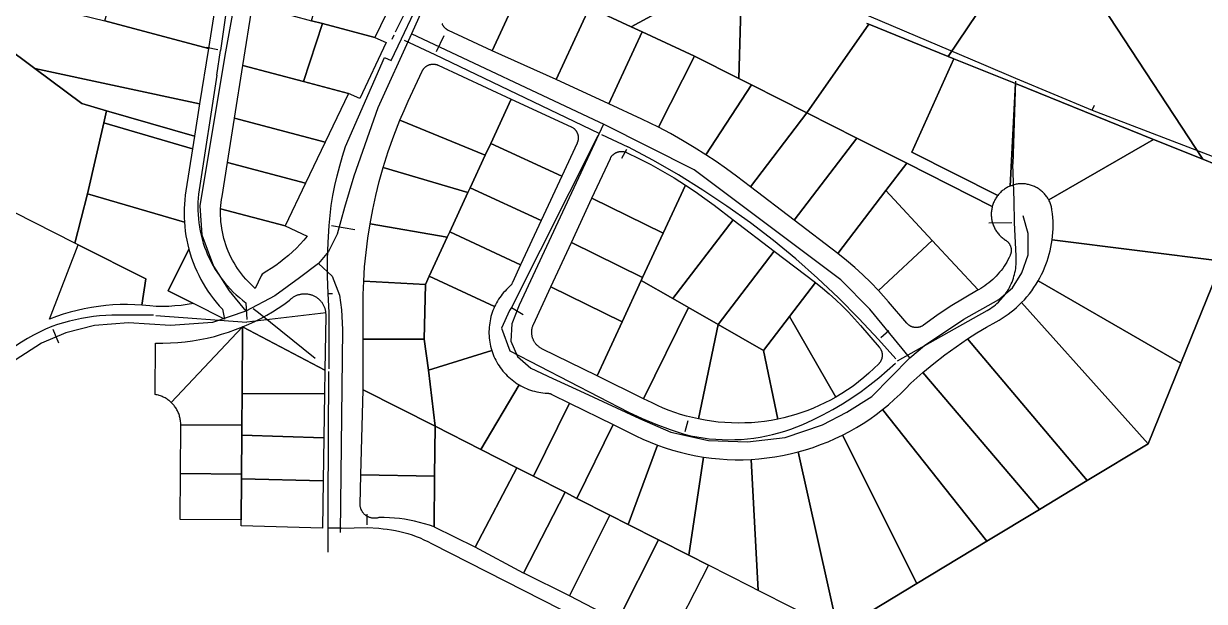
# Model space of a CAD drawing. Extents: x 1876309 to 1899261, y 443723 to 466661.
# Drawn here: x 1880661 to 1882595, y 452332 to 453279 of the extents above; entities that cross this region are included whole.
import ezdxf

# ---------------------------------------------------------------- set-up
doc = ezdxf.new("R2010")
doc.units = 0
doc.header["$MEASUREMENT"] = 0
for name, color, linetype in [('Parcels', 31, 'Continuous'), ('Roads', 7, 'Continuous'), ('Waterlines', 5, 'Continuous')]:
    doc.layers.add(name, color=color, linetype=linetype)

msp = doc.modelspace()

# ---------------------------------------------------------------- linework, layer by layer
at = {"layer": 'Parcels'}
for points in [[(1880183.2, 453204.3), (1880581.3, 453967.4), (1880671.7, 453941.1), (1880626.4, 453847.2), (1880603.6, 453800.1), (1880580.7, 453752.6), (1880437.3, 453455.7), (1880412.6, 453404.4), (1880679.5, 453205), (1880756.4, 453147.6), (1880796.6, 453136), (1880792.1, 453116), (1880765.7, 452999.9), (1880744.7, 452918.9), (1880183.2, 453204.3)], [(1880949.2, 453147.5), (1880679.5, 453205), (1880412.6, 453404.4), (1880437.3, 453455.7), (1880605.1, 453329.8), (1880794, 453283.3), (1880963.6, 453238.1), (1880949.2, 453147.5)], [(1881777.9, 453417), (1881778.7, 453409.1), (1881779.7, 453401.2), (1881781, 453393.4), (1881782.6, 453385.6), (1881784.5, 453377.9), (1881786.6, 453370.3), (1881789, 453362.7), (1881791.6, 453355.3), (1881792.3, 453353.6), (1881793, 453352), (1881793.7, 453350.5), (1881794.5, 453348.9), (1881656.3, 453273.5), (1881588, 453305.2), (1881572.7, 453309.7), (1881578.8, 453389.7), (1881580.4, 453411.9), (1881777.9, 453417)], [(1881161.7, 453384.3), (1881282.5, 453352.2), (1881236.5, 453255.8), (1881150.6, 453278.7), (1881132.5, 453283.5), (1881161.7, 453384.3)], [(1880816.2, 453364.2), (1880976.9, 453321.6), (1880963.6, 453238.1), (1880794, 453283.3), (1880816.2, 453364.2)], [(1881572.7, 453309.7), (1881588, 453305.2), (1881533.3, 453187.2), (1881428.4, 453234.4), (1881482.7, 453351.5), (1881572.7, 453309.7)], [(1881132.5, 453283.5), (1881150.6, 453278.7), (1881119.4, 453183.9), (1881020, 453210.4), (1881035.6, 453309.3), (1881132.5, 453283.5)], [(1881656.3, 453273.5), (1881674.1, 453265.2), (1881619.5, 453147.3), (1881533.3, 453187.2), (1881588, 453305.2), (1881656.3, 453273.5)], [(1881236.5, 453255.8), (1881254.9, 453247.8), (1881211.6, 453156.2), (1881192.9, 453164.4), (1881119.4, 453183.9), (1881150.6, 453278.7), (1881236.5, 453255.8)], [(1882107.7, 453050), (1882026, 453091.2), (1881944.2, 453132.5), (1882045.7, 453277.6), (1882175.6, 453225.1), (1882184.9, 453221.3), (1882115.9, 453068.2), (1882256.9, 452997.1), (1882256.8, 452997.1), (1882255.8, 452995.8), (1882254.9, 452994.4), (1882253.9, 452993), (1882253.1, 452991.6), (1882252.3, 452990.1), (1882251.5, 452988.6), (1882250.8, 452987.1), (1882250.1, 452985.6), (1882249.5, 452984), (1882248.9, 452982.4), (1882248.4, 452980.8), (1882247.9, 452979.2), (1882107.7, 453050)], [(1881700.9, 453109), (1881673.9, 453122), (1881619.5, 453147.3), (1881674.1, 453265.2), (1881760, 453225.4), (1881700.9, 453109)], [(1881832.8, 453188.7), (1881853.4, 453178.3), (1881778.7, 453064), (1881759.7, 453076), (1881740.4, 453087.5), (1881720.8, 453098.5), (1881700.9, 453109), (1881760, 453225.4), (1881832.8, 453188.7)], [(1882285.7, 453180.6), (1882277.1, 453012.5), (1882275.5, 453011.8), (1882274, 453011.1), (1882272.5, 453010.3), (1882271, 453009.5), (1882269.5, 453008.6), (1882268.1, 453007.6), (1882266.7, 453006.6), (1882265.3, 453005.6), (1882264, 453004.5), (1882262.7, 453003.4), (1882261.4, 453002.2), (1882260.2, 453001), (1882259.1, 452999.7), (1882257.9, 452998.5), (1882256.9, 452997.1), (1882115.9, 453068.2), (1882184.9, 453221.3), (1882285.7, 453180.6)], [(1880949.2, 453147.5), (1880940.8, 453094.5), (1880796.6, 453136), (1880756.4, 453147.6), (1880679.5, 453205), (1880949.2, 453147.5)], [(1881192.9, 453164.4), (1881154.8, 453084.5), (1881006.3, 453124), (1881020, 453210.4), (1881119.4, 453183.9), (1881192.9, 453164.4)], [(1881417.2, 453063), (1881277.5, 453120.6), (1881284.1, 453136.3), (1881291.1, 453151.9), (1881313.8, 453200.8), (1881314.1, 453201.4), (1881314.4, 453202), (1881314.8, 453202.6), (1881315.1, 453203.2), (1881315.5, 453203.8), (1881315.9, 453204.4), (1881316.4, 453204.9), (1881316.8, 453205.4), (1881317.3, 453206), (1881317.8, 453206.5), (1881318.3, 453207), (1881318.8, 453207.4), (1881319.3, 453207.9), (1881319.9, 453208.3), (1881320.4, 453208.7), (1881321, 453209.1), (1881321.6, 453209.5), (1881322.2, 453209.8), (1881322.8, 453210.2), (1881323.4, 453210.5), (1881324.1, 453210.8), (1881324.7, 453211), (1881325.4, 453211.3), (1881326, 453211.5), (1881326.7, 453211.7), (1881327.4, 453211.8), (1881328.1, 453212), (1881328.8, 453212.1), (1881329.4, 453212.2), (1881330.1, 453212.3), (1881330.8, 453212.3), (1881331.5, 453212.4), (1881332.2, 453212.4), (1881332.9, 453212.3), (1881333.6, 453212.3), (1881334.3, 453212.2), (1881335, 453212.1), (1881335.7, 453212), (1881336.4, 453211.9), (1881337.1, 453211.7), (1881337.7, 453211.5), (1881338.4, 453211.3), (1881339.1, 453211.1), (1881339.7, 453210.8), (1881340.3, 453210.5), (1881459.9, 453155.1), (1881426.2, 453082.5), (1881417.2, 453063)], [(1882277.1, 453012.5), (1882285.7, 453180.6), (1882511.8, 453089.1), (1882340.4, 452989.8), (1882339.5, 452991.3), (1882338.7, 452992.8), (1882337.7, 452994.2), (1882336.7, 452995.7), (1882335.7, 452997), (1882334.6, 452998.4), (1882333.5, 452999.7), (1882332.4, 453000.9), (1882331.1, 453002.1), (1882329.9, 453003.3), (1882328.6, 453004.4), (1882327.3, 453005.5), (1882325.9, 453006.6), (1882324.5, 453007.6), (1882323.1, 453008.5), (1882321.6, 453009.4), (1882320.1, 453010.2), (1882318.6, 453011), (1882317.1, 453011.8), (1882315.5, 453012.5), (1882313.9, 453013.1), (1882312.3, 453013.7), (1882310.7, 453014.2), (1882309, 453014.7), (1882307.4, 453015.1), (1882305.7, 453015.4), (1882304, 453015.7), (1882302.3, 453016), (1882300.6, 453016.1), (1882298.9, 453016.3), (1882297.2, 453016.3), (1882295.5, 453016.3), (1882293.7, 453016.3), (1882292, 453016.2), (1882290.3, 453016), (1882288.6, 453015.7), (1882286.9, 453015.5), (1882285.3, 453015.1), (1882283.6, 453014.7), (1882281.9, 453014.2), (1882280.3, 453013.7), (1882278.7, 453013.1), (1882277.1, 453012.5)], [(1881944.2, 453132.5), (1881851.6, 453011.2), (1881828.7, 453028.7), (1881812.3, 453040.8), (1881795.7, 453052.6), (1881778.7, 453064), (1881853.4, 453178.3), (1881944.2, 453132.5)], [(1881542.5, 453028.7), (1881426.2, 453082.5), (1881459.9, 453155.1), (1881558, 453109.7), (1881558.6, 453109.4), (1881559.3, 453109), (1881559.9, 453108.7), (1881560.4, 453108.3), (1881561, 453107.9), (1881561.6, 453107.5), (1881562.1, 453107.1), (1881562.7, 453106.7), (1881563.2, 453106.2), (1881563.7, 453105.7), (1881564.2, 453105.2), (1881564.7, 453104.7), (1881565.1, 453104.2), (1881565.5, 453103.6), (1881566, 453103), (1881566.3, 453102.5), (1881566.7, 453101.9), (1881567.1, 453101.3), (1881567.4, 453100.6), (1881567.7, 453100), (1881568, 453099.4), (1881568.3, 453098.7), (1881568.5, 453098.1), (1881568.7, 453097.4), (1881568.9, 453096.7), (1881569.1, 453096.1), (1881569.2, 453095.4), (1881569.3, 453094.7), (1881569.4, 453094), (1881569.5, 453093.3), (1881569.6, 453092.6), (1881569.6, 453091.9), (1881569.6, 453091.2), (1881569.6, 453090.5), (1881569.5, 453089.8), (1881569.5, 453089.1), (1881569.4, 453088.4), (1881569.2, 453087.8), (1881569.1, 453087.1), (1881568.9, 453086.4), (1881568.7, 453085.7), (1881568.5, 453085.1), (1881568.3, 453084.4), (1881568, 453083.8), (1881567.7, 453083.1), (1881542.5, 453028.7)], [(1880937.5, 453073.6), (1880792.1, 453116), (1880796.6, 453136), (1880940.8, 453094.5), (1880937.5, 453073.6)], [(1880994.8, 453051.3), (1881006.3, 453124), (1881154.8, 453084.5), (1881122.7, 453017.3), (1880994.8, 453051.3)], [(1881851.6, 453011.2), (1881944.2, 453132.5), (1882026, 453091.2), (1881923.1, 452956.6), (1881851.6, 453011.2)], [(1880937.5, 453073.6), (1880926.6, 453004.7), (1880925.6, 452997.4), (1880924.8, 452990.1), (1880924.2, 452982.9), (1880923.9, 452975.6), (1880923.8, 452968.2), (1880923.9, 452960.9), (1880924.3, 452953.6), (1880765.7, 452999.9), (1880792.1, 453116), (1880937.5, 453073.6)], [(1881250, 453043), (1881258.3, 453069.2), (1881267.4, 453095.1), (1881277.5, 453120.6), (1881417.2, 453063), (1881392.6, 453009.9), (1881388.8, 453001.8), (1881250, 453043)], [(1881542.5, 453028.7), (1881508.9, 452956.1), (1881392.6, 453009.9), (1881417.2, 453063), (1881426.2, 453082.5), (1881542.5, 453028.7)], [(1882107.7, 453050), (1882073.6, 453005.3), (1881994.7, 452901.9), (1881923.1, 452956.6), (1882026, 453091.2), (1882107.7, 453050)], [(1882592.7, 453056.4), (1882678, 453021.9), (1882624.4, 452889.6), (1882346, 452924.2), (1882346.7, 452930.3), (1882347.2, 452936.5), (1882347.5, 452942.6), (1882347.6, 452948.8), (1882347.4, 452955), (1882347.1, 452961.2), (1882346.5, 452967.3), (1882345.7, 452973.4), (1882345.5, 452975.1), (1882345.1, 452976.8), (1882344.7, 452978.5), (1882344.3, 452980.2), (1882343.8, 452981.9), (1882343.2, 452983.5), (1882342.6, 452985.1), (1882341.9, 452986.7), (1882341.2, 452988.3), (1882340.4, 452989.8), (1882511.8, 453089.1), (1882592.7, 453056.4)], [(1881592, 452992.8), (1881622.2, 453057.9), (1881622.5, 453058.5), (1881622.8, 453059.1), (1881623.1, 453059.7), (1881623.5, 453060.3), (1881623.9, 453060.9), (1881624.3, 453061.4), (1881624.7, 453062), (1881625.2, 453062.5), (1881625.7, 453063.1), (1881626.1, 453063.6), (1881626.6, 453064), (1881627.2, 453064.5), (1881627.7, 453065), (1881628.2, 453065.4), (1881628.8, 453065.8), (1881629.4, 453066.2), (1881630, 453066.6), (1881630.6, 453066.9), (1881631.2, 453067.2), (1881631.8, 453067.6), (1881632.5, 453067.8), (1881633.1, 453068.1), (1881633.8, 453068.3), (1881634.4, 453068.6), (1881635.1, 453068.8), (1881635.8, 453068.9), (1881636.5, 453069.1), (1881637.1, 453069.2), (1881637.8, 453069.3), (1881638.5, 453069.4), (1881639.2, 453069.4), (1881639.9, 453069.4), (1881640.6, 453069.4), (1881641.3, 453069.4), (1881642, 453069.4), (1881642.7, 453069.3), (1881643.4, 453069.2), (1881644.1, 453069.1), (1881644.8, 453068.9), (1881645.4, 453068.8), (1881646.1, 453068.6), (1881646.8, 453068.4), (1881647.4, 453068.1), (1881648.1, 453067.9), (1881648.7, 453067.6), (1881668.6, 453058), (1881688.2, 453047.9), (1881707.5, 453037.2), (1881726.5, 453026), (1881745.2, 453014.2), (1881708.6, 452935.2), (1881592, 452992.8)], [(1880983.7, 452975.5), (1880984, 452980.5), (1880984.5, 452985.4), (1880985.1, 452990.3), (1880985.9, 452995.2), (1880994.8, 453051.3), (1881122.7, 453017.3), (1881089.4, 452947.4), (1880983.7, 452975.5)], [(1882073.6, 453005.3), (1882107.7, 453050), (1882247.9, 452979.2), (1882247.5, 452977.6), (1882247.2, 452975.9), (1882246.9, 452974.2), (1882246.6, 452972.5), (1882246.4, 452970.8), (1882246.3, 452969.1), (1882246.3, 452967.4), (1882246.2, 452965.7), (1882246.3, 452964), (1882246.4, 452962.2), (1882246.6, 452960.5), (1882246.8, 452958.8), (1882247.1, 452957.1), (1882247.4, 452955.5), (1882247.8, 452953.8), (1882248.3, 452952.1), (1882248.8, 452950.5), (1882249.4, 452948.9), (1882250, 452947.3), (1882250.7, 452945.7), (1882251.4, 452944.2), (1882252.2, 452942.6), (1882253, 452941.1), (1882253.9, 452939.7), (1882254.9, 452938.2), (1882255.9, 452936.8), (1882256.9, 452935.5), (1882258, 452934.1), (1882259.1, 452932.9), (1882260.3, 452931.6), (1882261.5, 452930.4), (1882262.7, 452929.2), (1882264, 452928.1), (1882265.4, 452927), (1882266.7, 452926), (1882268.1, 452925), (1882269.6, 452924), (1882270.1, 452923.7), (1882270.7, 452923.3), (1882271.3, 452922.8), (1882271.8, 452922.4), (1882272.3, 452921.9), (1882272.8, 452921.5), (1882273.3, 452921), (1882273.8, 452920.5), (1882274.3, 452919.9), (1882274.7, 452919.4), (1882275.1, 452918.8), (1882275.5, 452918.3), (1882275.9, 452917.7), (1882276.2, 452917.1), (1882276.6, 452916.5), (1882276.9, 452915.8), (1882277.2, 452915.2), (1882277.5, 452914.6), (1882277.7, 452913.9), (1882277.9, 452913.3), (1882278.1, 452912.6), (1882278.3, 452911.9), (1882278.5, 452911.2), (1882278.6, 452910.6), (1882278.7, 452909.9), (1882278.8, 452909.2), (1882278.8, 452908.5), (1882278.9, 452907.8), (1882278.9, 452907.1), (1882278.9, 452906.4), (1882278.8, 452905.7), (1882278.8, 452905), (1882278.7, 452904.3), (1882278.6, 452903.6), (1882278.4, 452902.9), (1882278.3, 452902.3), (1882278.1, 452901.6), (1882277.9, 452900.9), (1882277.7, 452900.3), (1882277.4, 452899.6), (1882277.2, 452899), (1882275.4, 452895.3), (1882273.6, 452891.6), (1882271.6, 452888), (1882269.5, 452884.5), (1882267.3, 452881.1), (1882264.9, 452877.7), (1882262.5, 452874.4), (1882259.9, 452871.2), (1882257.2, 452868.1), (1882254.5, 452865.1), (1882251.6, 452862.2), (1882248.6, 452859.4), (1882245.5, 452856.7), (1882242.4, 452854.1), (1882239.1, 452851.6), (1882235.8, 452849.2), (1882232.4, 452846.9), (1882228.9, 452844.7), (1882225.4, 452842.7), (1882224.8, 452842.4), (1882149.5, 452923.6), (1882073.6, 453005.3)], [(1881250, 453043), (1881388.8, 453001.8), (1881359, 452937.3), (1881355, 452928.8), (1881228.5, 452950.9), (1881232.9, 452974.1), (1881237.9, 452997.3), (1881243.6, 453020.2), (1881250, 453043)], [(1881508.9, 452956.1), (1881475.2, 452883.5), (1881359, 452937.3), (1881388.8, 453001.8), (1881392.6, 453009.9), (1881508.9, 452956.1)], [(1881708.6, 452935.2), (1881745.2, 453014.2), (1881761.2, 453003.5), (1881776.9, 452992.4), (1881792.3, 452981), (1881823.1, 452957.4), (1881724.6, 452828.3), (1881672.9, 452858), (1881675, 452862.6), (1881708.6, 452935.2)], [(1882149.5, 452923.6), (1882061.2, 452841.5), (1882048.8, 452854.5), (1882035.9, 452867.1), (1882022.5, 452879.1), (1882008.8, 452890.8), (1881994.7, 452901.9), (1882073.6, 453005.3), (1882149.5, 452923.6)], [(1880854.8, 452817.5), (1880861.3, 452860.3), (1880750.1, 452916.2), (1880744.7, 452918.9), (1880765.7, 452999.9), (1880924.3, 452953.6), (1880924.9, 452946.1), (1880925.7, 452938.6), (1880926.8, 452931.1), (1880928.2, 452923.7), (1880929.8, 452916.3), (1880931.6, 452908.9), (1880897.7, 452841.1), (1880939.1, 452820.1), (1880929, 452818.4), (1880919, 452817.1), (1880908.8, 452816.1), (1880898.7, 452815.4), (1880888.5, 452815.1), (1880878.3, 452815.1), (1880867.8, 452816.3), (1880854.8, 452817.5)], [(1881558.4, 452920.2), (1881592, 452992.8), (1881708.6, 452935.2), (1881675, 452862.6), (1881558.4, 452920.2)], [(1880983.7, 452975.5), (1881089.4, 452947.4), (1881125.6, 452930.4), (1881119.8, 452923.7), (1881113.9, 452917.2), (1881107.7, 452910.9), (1881101.3, 452904.8), (1881094.8, 452898.9), (1881088, 452893.2), (1881081.1, 452887.8), (1881074, 452882.6), (1881066.7, 452877.6), (1881059.3, 452872.9), (1881051.7, 452868.4), (1881050.3, 452865.5), (1881040.5, 452844.9), (1881036.4, 452848.5), (1881032.4, 452852.3), (1881028.6, 452856.1), (1881024.8, 452860.1), (1881021.3, 452864.2), (1881017.8, 452868.5), (1881014.5, 452872.9), (1881011.4, 452877.3), (1881008.4, 452881.9), (1881005.6, 452886.6), (1881002.9, 452891.3), (1881000.4, 452896.2), (1880998, 452901.1), (1880995.9, 452906.1), (1880993.8, 452911.2), (1880992, 452916.3), (1880990.4, 452921.5), (1880988.9, 452926.8), (1880987.6, 452932.1), (1880986.5, 452937.4), (1880985.5, 452942.8), (1880984.8, 452948.2), (1880984.2, 452953.7), (1880983.8, 452959.1), (1880983.6, 452964.6), (1880983.6, 452970), (1880983.7, 452975.5)], [(1881218.1, 452856.5), (1881219.6, 452880.2), (1881221.9, 452903.9), (1881224.9, 452927.4), (1881228.5, 452950.9), (1881355, 452928.8), (1881325.3, 452864.7), (1881319.1, 452851.3), (1881218.1, 452856.5)], [(1881823.1, 452957.4), (1881890.7, 452905.8), (1881799, 452785.7), (1881750.4, 452813.5), (1881724.6, 452828.3), (1881823.1, 452957.4)], [(1881475.2, 452883.5), (1881461.8, 452854.4), (1881461.5, 452853.8), (1881461.2, 452853.2), (1881460.8, 452852.6), (1881460.5, 452852), (1881460.1, 452851.4), (1881459.7, 452850.9), (1881459.3, 452850.3), (1881458.8, 452849.8), (1881458.4, 452849.3), (1881457.9, 452848.8), (1881457.4, 452848.3), (1881456.9, 452847.8), (1881454.4, 452845.5), (1881451.9, 452843.1), (1881449.6, 452840.6), (1881447.3, 452838.1), (1881445.1, 452835.4), (1881443, 452832.7), (1881441, 452829.9), (1881439.1, 452827.1), (1881437.3, 452824.2), (1881435.6, 452821.2), (1881434, 452818.2), (1881432.6, 452815.1), (1881325.3, 452864.7), (1881355, 452928.8), (1881359, 452937.3), (1881475.2, 452883.5)], [(1880854.8, 452817.5), (1880842.9, 452818.2), (1880831, 452818.4), (1880819.2, 452818.3), (1880807.3, 452817.7), (1880795.5, 452816.7), (1880783.7, 452815.4), (1880771.9, 452813.6), (1880760.3, 452811.4), (1880748.7, 452808.8), (1880737.2, 452805.8), (1880725.8, 452802.5), (1880714.5, 452798.7), (1880703.4, 452794.6), (1880750.1, 452916.2), (1880861.3, 452860.3), (1880854.8, 452817.5)], [(1880931.6, 452908.9), (1880933.7, 452901.6), (1880936, 452894.4), (1880938.6, 452887.3), (1880941.4, 452880.3), (1880944.4, 452873.3), (1880947.7, 452866.5), (1880951.1, 452859.7), (1880954.8, 452853.1), (1880958.8, 452846.6), (1880962.9, 452840.3), (1880967.2, 452834.1), (1880971.7, 452828), (1880976.5, 452822.1), (1880981.4, 452816.3), (1880986.5, 452810.7), (1880988.8, 452800.1), (1880990, 452794.7), (1880939.1, 452820.1), (1880897.7, 452841.1), (1880931.6, 452908.9)], [(1881672.9, 452858), (1881641.4, 452790), (1881524.7, 452847.5), (1881558.4, 452920.2), (1881675, 452862.6), (1881672.9, 452858)], [(1882061.2, 452841.5), (1882149.5, 452923.6), (1882224.8, 452842.4), (1882201.7, 452829.1), (1882179, 452815.1), (1882156.8, 452800.3), (1882135.2, 452784.7), (1882134.6, 452784.3), (1882134, 452783.9), (1882133.4, 452783.5), (1882132.8, 452783.2), (1882132.2, 452782.9), (1882131.6, 452782.6), (1882130.9, 452782.3), (1882130.3, 452782), (1882129.6, 452781.8), (1882129, 452781.6), (1882128.3, 452781.4), (1882127.6, 452781.2), (1882126.9, 452781.1), (1882126.2, 452781), (1882125.5, 452780.9), (1882124.8, 452780.8), (1882124.1, 452780.8), (1882123.4, 452780.7), (1882122.8, 452780.7), (1882122.1, 452780.8), (1882121.4, 452780.8), (1882120.7, 452780.9), (1882120, 452781), (1882119.3, 452781.1), (1882118.6, 452781.3), (1882117.9, 452781.4), (1882117.3, 452781.6), (1882116.6, 452781.9), (1882115.9, 452782.1), (1882115.3, 452782.4), (1882114.7, 452782.7), (1882114, 452783), (1882113.4, 452783.3), (1882112.8, 452783.7), (1882112.2, 452784), (1882111.6, 452784.4), (1882111.1, 452784.8), (1882110.5, 452785.3), (1882110, 452785.7), (1882109.5, 452786.2), (1882109, 452786.7), (1882108.5, 452787.2), (1882108, 452787.7), (1882077.7, 452823), (1882069.6, 452832.4), (1882061.2, 452841.5)], [(1882346, 452924.2), (1882624.4, 452889.6), (1882556.6, 452722.1), (1882322.9, 452857), (1882325.9, 452862.2), (1882328.6, 452867.5), (1882331.2, 452872.8), (1882333.6, 452878.3), (1882335.8, 452883.8), (1882337.8, 452889.4), (1882339.7, 452895.1), (1882341.3, 452900.8), (1882342.8, 452906.6), (1882344, 452912.4), (1882345.1, 452918.3), (1882346, 452924.2)], [(1881890.7, 452905.8), (1881958.3, 452854.3), (1881915.8, 452798.6), (1881873.3, 452743), (1881799, 452785.7), (1881890.7, 452905.8)], [(1881217.1, 452761.6), (1881217, 452813), (1881217.2, 452834.8), (1881218.1, 452856.5), (1881319.1, 452851.3), (1881317.1, 452761.9), (1881217.1, 452761.6)], [(1881317.1, 452761.9), (1881319.1, 452851.3), (1881325.3, 452864.7), (1881432.6, 452815.1), (1881431.1, 452811.9), (1881429.8, 452808.6), (1881428.6, 452805.3), (1881427.6, 452802), (1881426.6, 452798.6), (1881425.8, 452795.2), (1881425.1, 452791.8), (1881424.5, 452788.3), (1881424, 452784.8), (1881423.6, 452781.3), (1881423.4, 452777.8), (1881423.3, 452774.3), (1881423.3, 452770.8), (1881423.5, 452767.3), (1881423.7, 452763.8), (1881424.1, 452760.3), (1881424.6, 452756.9), (1881425.2, 452753.4), (1881426, 452750), (1881426.9, 452746.6), (1881427.8, 452743.2), (1881324.3, 452710.9), (1881317.1, 452761.9)], [(1881600.4, 452701.6), (1881641.4, 452790), (1881672.9, 452858), (1881724.6, 452828.3), (1881750.4, 452813.5), (1881676.6, 452664), (1881600.4, 452701.6)], [(1881958.3, 452854.3), (1881969.7, 452845.3), (1881980.8, 452835.9), (1881991.7, 452826.2), (1882002.2, 452816.2), (1882012.4, 452805.9), (1882022.3, 452795.2), (1882031.9, 452784.3), (1882062.7, 452748.4), (1882063.1, 452747.9), (1882063.6, 452747.3), (1882064, 452746.8), (1882064.4, 452746.2), (1882064.7, 452745.6), (1882065.1, 452745), (1882065.4, 452744.4), (1882065.7, 452743.8), (1882066, 452743.2), (1882066.2, 452742.5), (1882066.4, 452741.9), (1882066.7, 452741.2), (1882066.9, 452740.6), (1882067, 452739.9), (1882067.2, 452739.2), (1882067.3, 452738.5), (1882067.4, 452737.9), (1882067.5, 452737.2), (1882067.5, 452736.5), (1882067.5, 452735.8), (1882067.5, 452735.1), (1882067.5, 452734.4), (1882067.5, 452733.7), (1882067.4, 452733.1), (1882067.3, 452732.4), (1882067.2, 452731.7), (1882067.1, 452731), (1882066.9, 452730.3), (1882066.7, 452729.7), (1882066.5, 452729), (1882066.3, 452728.4), (1882066, 452727.7), (1882065.8, 452727.1), (1882065.5, 452726.5), (1882065.1, 452725.9), (1882064.8, 452725.3), (1882064.5, 452724.7), (1882064.1, 452724.1), (1882063.7, 452723.5), (1882063.3, 452723), (1882062.8, 452722.5), (1882062.4, 452721.9), (1882061.9, 452721.4), (1882054, 452713.6), (1882045.8, 452706), (1882037.4, 452698.7), (1882028.7, 452691.6), (1882019.8, 452684.9), (1882010.6, 452678.6), (1882001.3, 452672.5), (1881991.7, 452666.8), (1881915.8, 452798.6), (1881958.3, 452854.3)], [(1882322.9, 452857), (1882556.6, 452722.1), (1882503.4, 452590.4), (1882296, 452821.8), (1882300.4, 452826.4), (1882304.6, 452831.1), (1882308.6, 452836), (1882312.5, 452841.1), (1882316.1, 452846.3), (1882319.6, 452851.6), (1882322.9, 452857)], [(1881154.4, 452710.7), (1881019.5, 452781.7), (1881029.6, 452786), (1881039.6, 452790.7), (1881049.4, 452795.7), (1881059.1, 452800.9), (1881068.6, 452806.5), (1881077.9, 452812.3), (1881087, 452818.5), (1881096, 452824.9), (1881096.8, 452825.8), (1881097.6, 452826.6), (1881098.5, 452827.4), (1881099.4, 452828.2), (1881100.4, 452828.9), (1881101.3, 452829.6), (1881102.3, 452830.3), (1881103.3, 452831), (1881104.3, 452831.6), (1881105.4, 452832.2), (1881106.4, 452832.7), (1881107.5, 452833.2), (1881108.6, 452833.7), (1881109.7, 452834.1), (1881110.9, 452834.5), (1881112, 452834.8), (1881113.2, 452835.1), (1881114.3, 452835.4), (1881115.5, 452835.6), (1881116.7, 452835.8), (1881117.9, 452836), (1881119.1, 452836.1), (1881120.2, 452836.1), (1881121.4, 452836.1), (1881122.6, 452836.1), (1881123.8, 452836.1), (1881125, 452836), (1881126.2, 452835.8), (1881127.4, 452835.6), (1881128.6, 452835.4), (1881129.7, 452835.1), (1881130.9, 452834.8), (1881132, 452834.5), (1881133.1, 452834.1), (1881134.3, 452833.7), (1881135.4, 452833.2), (1881136.4, 452832.7), (1881137.5, 452832.2), (1881138.6, 452831.6), (1881139.6, 452831), (1881140.6, 452830.3), (1881141.6, 452829.6), (1881142.5, 452828.9), (1881143.4, 452828.2), (1881144.4, 452827.4), (1881145.2, 452826.6), (1881146.1, 452825.8), (1881146.9, 452824.9), (1881147.7, 452824), (1881148.4, 452823.1), (1881149.2, 452822.1), (1881149.9, 452821.1), (1881150.5, 452820.1), (1881151.1, 452819.1), (1881151.7, 452818.1), (1881152.3, 452817), (1881152.8, 452815.9), (1881153.2, 452814.8), (1881153.7, 452813.7), (1881154.1, 452812.6), (1881154.4, 452811.5), (1881154.8, 452810.3), (1881155, 452809.2), (1881155.3, 452808), (1881155.5, 452806.8), (1881155.6, 452805.6), (1881155.7, 452804.4), (1881155.8, 452803.2), (1881155.8, 452802), (1881155.8, 452800.9), (1881155.8, 452799.7), (1881154.4, 452710.7)], [(1881600.4, 452701.6), (1881510, 452746.1), (1881509.1, 452746.6), (1881508.2, 452747.1), (1881507.3, 452747.7), (1881506.5, 452748.2), (1881505.6, 452748.8), (1881504.8, 452749.4), (1881504, 452750.1), (1881503.2, 452750.8), (1881502.5, 452751.5), (1881501.7, 452752.2), (1881501, 452752.9), (1881500.3, 452753.7), (1881499.7, 452754.5), (1881499.1, 452755.3), (1881498.5, 452756.2), (1881497.9, 452757), (1881497.4, 452757.9), (1881496.9, 452758.8), (1881496.4, 452759.7), (1881496, 452760.7), (1881495.5, 452761.6), (1881495.2, 452762.6), (1881494.8, 452763.5), (1881494.5, 452764.5), (1881494.2, 452765.5), (1881494, 452766.5), (1881493.8, 452767.5), (1881493.6, 452768.6), (1881493.5, 452769.6), (1881493.4, 452770.6), (1881493.3, 452771.6), (1881493.3, 452772.7), (1881493.3, 452773.7), (1881493.3, 452774.7), (1881493.4, 452775.8), (1881493.5, 452776.8), (1881493.7, 452777.8), (1881493.8, 452778.8), (1881494.1, 452779.8), (1881494.3, 452780.8), (1881494.6, 452781.8), (1881494.9, 452782.8), (1881495.3, 452783.8), (1881495.6, 452784.7), (1881496.1, 452785.7), (1881524.7, 452847.5), (1881641.4, 452790), (1881600.4, 452701.6)], [(1881750.4, 452813.5), (1881799, 452785.7), (1881766.6, 452630.9), (1881756.8, 452633.1), (1881747, 452635.6), (1881737.3, 452638.4), (1881727.7, 452641.6), (1881718.3, 452645), (1881708.9, 452648.8), (1881699.6, 452652.8), (1881690.5, 452657.1), (1881676.6, 452664), (1881750.4, 452813.5)], [(1882207.4, 452762), (1882222.8, 452771.8), (1882238.4, 452781.1), (1882254.3, 452790.1), (1882259.3, 452793), (1882264.3, 452796.1), (1882269.2, 452799.3), (1882274, 452802.7), (1882278.6, 452806.2), (1882283.2, 452809.9), (1882287.6, 452813.7), (1882291.9, 452817.7), (1882296, 452821.8), (1882503.4, 452590.4), (1882403.6, 452530.2), (1882207.4, 452762)], [(1881991.7, 452666.8), (1881982.7, 452661.8), (1881973.6, 452657.1), (1881964.4, 452652.7), (1881955, 452648.7), (1881945.5, 452644.9), (1881935.8, 452641.4), (1881926.1, 452638.2), (1881916.3, 452635.4), (1881906.4, 452632.8), (1881896.4, 452630.6), (1881873.3, 452743), (1881915.8, 452798.6), (1881991.7, 452666.8)], [(1880876.5, 452671), (1880877.1, 452755.1), (1880889.2, 452755.1), (1880901.4, 452755.5), (1880913.5, 452756.2), (1880925.6, 452757.4), (1880937.7, 452759), (1880949.7, 452761.1), (1880961.6, 452763.5), (1880973.4, 452766.3), (1880985.1, 452769.6), (1880996.7, 452773.2), (1881008.2, 452777.3), (1881019.5, 452781.7), (1880902.6, 452658.1), (1880901.3, 452659.2), (1880900, 452660.4), (1880898.6, 452661.4), (1880897.2, 452662.5), (1880895.8, 452663.5), (1880894.3, 452664.4), (1880892.8, 452665.3), (1880891.3, 452666.1), (1880889.7, 452666.9), (1880888.1, 452667.6), (1880886.5, 452668.3), (1880884.9, 452668.9), (1880883.2, 452669.4), (1880881.6, 452669.9), (1880879.9, 452670.4), (1880878.2, 452670.7), (1880876.5, 452671)], [(1880918.3, 452621.3), (1880918.3, 452623.1), (1880918.2, 452624.8), (1880918.1, 452626.5), (1880917.9, 452628.2), (1880917.6, 452629.9), (1880917.3, 452631.5), (1880917, 452633.2), (1880916.5, 452634.9), (1880916.1, 452636.5), (1880915.5, 452638.1), (1880914.9, 452639.7), (1880914.3, 452641.3), (1880913.6, 452642.9), (1880912.8, 452644.4), (1880912, 452645.9), (1880911.2, 452647.4), (1880910.3, 452648.9), (1880909.3, 452650.3), (1880908.3, 452651.7), (1880907.3, 452653), (1880906.2, 452654.3), (1880905, 452655.6), (1880903.9, 452656.9), (1880902.6, 452658.1), (1881019.5, 452781.7), (1881018.7, 452672), (1881018.3, 452620.6), (1880918.3, 452621.3)], [(1881153.8, 452672.8), (1881018.7, 452672), (1881019.5, 452781.7), (1881154.4, 452710.7), (1881153.8, 452672.8)], [(1881896.4, 452630.6), (1881885.7, 452628.6), (1881874.9, 452627), (1881864.1, 452625.7), (1881853.2, 452624.8), (1881842.4, 452624.3), (1881831.5, 452624.1), (1881820.6, 452624.3), (1881809.7, 452624.9), (1881798.9, 452625.8), (1881788.1, 452627.1), (1881777.3, 452628.8), (1881766.6, 452630.9), (1881799, 452785.7), (1881873.3, 452743), (1881896.4, 452630.6)], [(1881334.9, 452619), (1881217.3, 452678.7), (1881217.1, 452761.6), (1881317.1, 452761.9), (1881324.3, 452710.9), (1881334.9, 452619)], [(1882134.3, 452707.3), (1882151.9, 452721.8), (1882170, 452735.8), (1882188.5, 452749.2), (1882207.4, 452762), (1882403.6, 452530.2), (1882325.1, 452482.7), (1882134.3, 452707.3)], [(1881334.9, 452619), (1881324.3, 452710.9), (1881427.8, 452743.2), (1881428.9, 452739.9), (1881430.2, 452736.6), (1881431.5, 452733.4), (1881432.9, 452730.2), (1881434.5, 452727), (1881436.2, 452724), (1881438, 452720.9), (1881439.8, 452718), (1881441.8, 452715.1), (1881443.9, 452712.3), (1881446.1, 452709.5), (1881448.4, 452706.8), (1881450.7, 452704.3), (1881453.2, 452701.8), (1881455.7, 452699.3), (1881458.3, 452697), (1881461.1, 452694.8), (1881463.8, 452692.7), (1881466.7, 452690.6), (1881469.6, 452688.7), (1881472.6, 452686.9), (1881410.2, 452580.7), (1881334.9, 452619)], [(1882134.3, 452707.3), (1882325.1, 452482.7), (1882238.9, 452430.7), (1882068.1, 452646.3), (1882077.9, 452654.3), (1882087.4, 452662.7), (1882096.7, 452671.4), (1882105.7, 452680.4), (1882114.3, 452689.7), (1882134.3, 452707.3)], [(1881334.2, 452537.1), (1881213.4, 452539.1), (1881217.3, 452678.7), (1881334.9, 452619), (1881334.2, 452537.1)], [(1881469, 452550.9), (1881410.2, 452580.7), (1881472.6, 452686.9), (1881475.6, 452685.1), (1881478.7, 452683.6), (1881481.8, 452682.1), (1881485, 452680.7), (1881488.2, 452679.4), (1881491.5, 452678.3), (1881494.8, 452677.2), (1881498.1, 452676.3), (1881501.5, 452675.5), (1881504.8, 452674.8), (1881508.2, 452674.2), (1881511.7, 452673.7), (1881515.1, 452673.4), (1881518.6, 452673.2), (1881519.3, 452673.1), (1881519.9, 452673.1), (1881520.6, 452673), (1881521.3, 452672.8), (1881522, 452672.7), (1881522.6, 452672.6), (1881523.3, 452672.4), (1881523.9, 452672.2), (1881524.6, 452671.9), (1881525.2, 452671.7), (1881525.9, 452671.4), (1881526.5, 452671.1), (1881555.2, 452656.9), (1881496.1, 452537.1), (1881469, 452550.9)], [(1881018.3, 452620.6), (1881018.7, 452672), (1881153.8, 452672.8), (1881152.7, 452599.9), (1881018.2, 452604.2), (1881018.3, 452620.6)], [(1881547.9, 452510.7), (1881496.1, 452537.1), (1881555.2, 452656.9), (1881627, 452621.6), (1881567.4, 452500.8), (1881547.9, 452510.7)], [(1882238.9, 452430.7), (1882124.3, 452361.4), (1882002.4, 452604.4), (1882013.9, 452610.4), (1882025.2, 452616.9), (1882036.3, 452623.7), (1882047.1, 452630.8), (1882057.7, 452638.4), (1882068.1, 452646.3), (1882238.9, 452430.7)], [(1880917.8, 452541.3), (1880918.3, 452621.3), (1881018.3, 452620.6), (1881018.2, 452604.2), (1881017.7, 452540.6), (1880917.8, 452541.3)], [(1881334.2, 452537.1), (1881334.9, 452619), (1881410.2, 452580.7), (1881469, 452550.9), (1881400.4, 452420.9), (1881334.1, 452453.6), (1881333.5, 452453.9), (1881334.2, 452537.1)], [(1881621.4, 452473.4), (1881567.4, 452500.8), (1881627, 452621.6), (1881664, 452603.3), (1881675.6, 452597.8), (1881687.5, 452592.7), (1881699.5, 452588), (1881651.2, 452458.2), (1881621.4, 452473.4)], [(1881017.7, 452540.6), (1881018.2, 452604.2), (1881152.7, 452599.9), (1881151.6, 452529.3), (1881017.6, 452533), (1881017.7, 452540.6)], [(1881929.6, 452576.8), (1881942.1, 452580.4), (1881954.5, 452584.4), (1881966.7, 452588.8), (1881978.8, 452593.6), (1881990.7, 452598.8), (1882002.4, 452604.4), (1882124.3, 452361.4), (1881995.2, 452283.4), (1881929.6, 452576.8)], [(1881700.8, 452433), (1881651.2, 452458.2), (1881699.5, 452588), (1881711.8, 452583.6), (1881724.2, 452579.7), (1881736.7, 452576.3), (1881749.4, 452573.2), (1881762.1, 452570.6), (1881774.9, 452568.4), (1881750.5, 452407.8), (1881700.8, 452433)], [(1881782.7, 452391.4), (1881750.5, 452407.8), (1881774.9, 452568.4), (1881787.8, 452566.7), (1881800.7, 452565.4), (1881813.7, 452564.5), (1881826.7, 452564.1), (1881839.7, 452564.2), (1881852.7, 452564.7), (1881864.3, 452349.9), (1881851.7, 452356.3), (1881782.7, 452391.4)], [(1881920.8, 452321.2), (1881864.3, 452349.9), (1881852.7, 452564.7), (1881865.6, 452565.6), (1881878.6, 452567), (1881891.4, 452568.8), (1881904.2, 452571), (1881917, 452573.7), (1881929.6, 452576.8), (1881995.2, 452283.4), (1881986.4, 452287.9), (1881920.8, 452321.2)], [(1880917.2, 452466.4), (1880917.8, 452541.3), (1881017.7, 452540.6), (1881017.6, 452533), (1881017.1, 452465.6), (1880917.2, 452466.4)], [(1881400.4, 452420.9), (1881469, 452550.9), (1881496.1, 452537.1), (1881547.9, 452510.7), (1881480.1, 452378.3), (1881400.4, 452420.9)], [(1881017.1, 452465.6), (1881017.6, 452533), (1881151.6, 452529.3), (1881150.4, 452452.1), (1881017.1, 452455.6), (1881017.1, 452465.6)], [(1881334.2, 452537.1), (1881333.5, 452453.9), (1881325.6, 452456.7), (1881317.7, 452459.2), (1881309.6, 452461.5), (1881301.5, 452463.4), (1881293.3, 452465.1), (1881285.1, 452466.6), (1881276.8, 452467.7), (1881268.5, 452468.6), (1881260.1, 452469.1), (1881251.8, 452469.4), (1881243.4, 452469.4), (1881242.6, 452469.2), (1881241.9, 452469), (1881241, 452468.8), (1881240.2, 452468.6), (1881239.4, 452468.4), (1881238.6, 452468.3), (1881237.8, 452468.2), (1881237, 452468.2), (1881236.1, 452468.2), (1881235.3, 452468.2), (1881234.5, 452468.2), (1881233.7, 452468.3), (1881232.8, 452468.3), (1881232, 452468.5), (1881231.2, 452468.6), (1881230.4, 452468.8), (1881229.6, 452469), (1881228.8, 452469.2), (1881228, 452469.5), (1881227.3, 452469.7), (1881226.5, 452470), (1881225.7, 452470.4), (1881225, 452470.7), (1881224.3, 452471.1), (1881223.5, 452471.5), (1881222.8, 452472), (1881222.2, 452472.4), (1881221.5, 452472.9), (1881220.8, 452473.4), (1881220.2, 452474), (1881219.6, 452474.5), (1881219, 452475.1), (1881218.4, 452475.7), (1881217.9, 452476.3), (1881217.3, 452476.9), (1881216.8, 452477.6), (1881216.3, 452478.2), (1881215.9, 452478.9), (1881215.4, 452479.6), (1881215, 452480.3), (1881214.6, 452481.1), (1881214.3, 452481.8), (1881213.9, 452482.6), (1881213.6, 452483.3), (1881213.3, 452484.1), (1881213.1, 452484.9), (1881212.9, 452485.7), (1881212.7, 452486.5), (1881212.5, 452487.3), (1881212.3, 452488.1), (1881212.2, 452488.9), (1881212.1, 452489.7), (1881212.1, 452490.6), (1881213.4, 452539.1), (1881334.2, 452537.1)], [(1881621.4, 452473.4), (1881555.1, 452341.1), (1881480.4, 452378.1), (1881480.1, 452378.3), (1881547.9, 452510.7), (1881567.4, 452500.8), (1881621.4, 452473.4)], [(1881700.8, 452433), (1881634, 452299.7), (1881633.7, 452299.9), (1881555.1, 452341.1), (1881621.4, 452473.4), (1881651.2, 452458.2), (1881700.8, 452433)], [(1881634, 452299.7), (1881700.8, 452433), (1881750.5, 452407.8), (1881782.7, 452391.4), (1881714.8, 452258.2), (1881634, 452299.7)]]:
    msp.add_lwpolyline(points, close=True, dxfattribs=at)
for points in [[(1882303.2, 453415), (1882175.6, 453225.1), (1882045.7, 453277.6), (1882042.6, 453278.9)], [(1882358.1, 453414.7), (1882592.7, 453056.4), (1882511.8, 453089.1), (1882285.7, 453180.6), (1882184.9, 453221.3), (1882184.9, 453221.3), (1882175.6, 453225.1), (1882303.2, 453415)], [(1882678, 453021.9), (1882592.7, 453056.4), (1882358.1, 453414.7)], [(1881482.7, 453351.5), (1881428.4, 453234.4), (1881357.1, 453267.4), (1881356.4, 453267.7), (1881355.8, 453268), (1881355.2, 453268.4), (1881354.6, 453268.7), (1881354.1, 453269.1), (1881353.5, 453269.5), (1881352.9, 453270), (1881352.4, 453270.4), (1881351.9, 453270.9), (1881351.4, 453271.4), (1881350.9, 453271.9), (1881350.5, 453272.4), (1881350, 453272.9), (1881349.6, 453273.4), (1881349.2, 453274), (1881348.8, 453274.6), (1881348.4, 453275.2), (1881348.1, 453275.8), (1881347.7, 453276.4), (1881347.4, 453277), (1881347.1, 453277.6), (1881346.9, 453278.3), (1881346.6, 453278.9)], [(1881836.7, 453323.1), (1881832.8, 453188.7), (1881760, 453225.4), (1881674.1, 453265.2), (1881656.3, 453273.5), (1881794.5, 453348.9)], [(1882042.6, 453278.9), (1882045.7, 453277.6), (1881944.2, 453132.5), (1881853.4, 453178.3), (1881832.8, 453188.7), (1881836.7, 453323.1)], [(1881995.2, 452283.4), (1882124.3, 452361.4), (1882238.9, 452430.7), (1882325.1, 452482.7), (1882403.6, 452530.2), (1882503.4, 452590.4), (1882556.6, 452722.1), (1882624.4, 452889.6)]]:
    msp.add_lwpolyline(points, dxfattribs=at)
at = {"layer": 'Roads'}
for p in [(1881530.9, 453785.8), (1881604.8, 453117)]:
    msp.add_line(p, (1881296.3, 453261.8), dxfattribs=at)
for points in [[(1880951.6, 453937.6), (1880946.9, 453892.7), (1880946.3, 453849.4), (1880948.2, 453804.1), (1880951.5, 453760.7), (1880956.8, 453716.3), (1881003.5, 453514.6), (1881014.1, 453439.8), (1881016.2, 453376.5), (1881006.7, 453316.4), (1880990.6, 453226.7), (1880949.5, 452980), (1880952.7, 452932.9), (1880972, 452881.4), (1880997.8, 452840.7), (1881024.8, 452807.6)], [(1881296.3, 453261.8), (1881241.4, 453140.8), (1881202.1, 453028.9), (1881186.6, 452977.7), (1881174.7, 452933.7), (1881160.4, 452905.2), (1881144.2, 452885.6)], [(1881610.8, 453114.2), (1881472.6, 452817.3), (1881461, 452787), (1881459.3, 452758.4), (1881470.2, 452733.3), (1881491.7, 452714.3), (1881527.9, 452697.2)], [(1882112.8, 452730.9), (1882047, 452810.8), (1881999.7, 452859.1), (1881759.3, 453039), (1881610.8, 453114.2), (1881604.8, 453117)], [(1882112.8, 452730.9), (1882137.1, 452751.4), (1882201.5, 452794.3), (1882258.5, 452826.9), (1882280.9, 452845.9), (1882296.5, 452870.3), (1882306.8, 452899.6), (1882306.8, 452934.8), (1882298.5, 452963.9)], [(1881144.2, 452885.6), (1881112.8, 452862.3), (1881072.4, 452832.6), (1881024.8, 452807.6)], [(1881144.2, 452885.6), (1881166.4, 452864.7), (1881178.3, 452833.7), (1881181.9, 452809.9), (1881183.2, 452777.5), (1881179.4, 452444.9)], [(1881024.8, 452807.6), (1880970.6, 452789), (1880901.3, 452783.9), (1880832.7, 452788.2), (1880777, 452783.9), (1880729.8, 452772.1), (1880690.2, 452755), (1880630.1, 452716.4), (1880575.2, 452656.5), (1880519.8, 452558.8), (1880363.3, 452138.7), (1880329, 452084), (1880279.7, 452029.4), (1880220.7, 451983.3), (1880153.2, 451954.4), (1880100.7, 451942.6)], [(1881527.9, 452697.2), (1881572.4, 452676.9), (1881669.8, 452631.5), (1881721, 452609.5), (1881783.1, 452595.5), (1881847.1, 452593.7), (1881908.6, 452600.4), (1881969.6, 452621.1), (1882009.8, 452641.8), (1882050.4, 452667.5), (1882112.8, 452730.9)]]:
    msp.add_lwpolyline(points, dxfattribs=at)
at = {"layer": 'Waterlines', "color": 5}
for points in [[(1880994.7, 453464.4), (1880997.5, 453444.8), (1880999.7, 453425.1), (1881001.2, 453405.3), (1881002, 453385.5), (1881002.2, 453365.7), (1880983.6, 453234.8)], [(1881843.3, 453377.7), (1882233.3, 453211.8)], [(1881288.1, 453302.1), (1881269.8, 453264.5)], [(1881279.9, 453253.7), (1881300.2, 453296.3)], [(1881264.9, 453253.4), (1881267.8, 453260.2)], [(1881349.2, 453258.6), (1881336.7, 453232.4)], [(1880979.1, 453235.8), (1880960.6, 453239.7)], [(1881263.1, 453218.4), (1881279.9, 453253.7)], [(1881284.6, 453251.5), (1881334.6, 453228.1)], [(1880977.3, 453194.2), (1880983.6, 453234.8)], [(1881161.4, 452947.9), (1881162.9, 452964.4), (1881165, 452980.9), (1881167.7, 452997.2), (1881170.8, 453013.5), (1881174.5, 453029.6), (1881178.7, 453045.6), (1881183.3, 453061.5), (1881188.5, 453077.2), (1881252.1, 453223.4), (1881263.1, 453218.4)], [(1881334.6, 453228.1), (1881603.2, 453099.2)], [(1882233.3, 453211.8), (1882285.8, 453189.6)], [(1880977.3, 453194.2), (1880948.4, 453006.3), (1880947.5, 452999.5), (1880946.8, 452992.8), (1880946.4, 452986), (1880946.3, 452979.2), (1880946.3, 452972.5), (1880946.6, 452965.7), (1880947.2, 452958.9), (1880947.9, 452952.2), (1880948.9, 452945.5), (1880950.2, 452938.8), (1880951.6, 452932.2), (1880953.3, 452925.6), (1880955.3, 452919.1), (1880957.4, 452912.7), (1880959.8, 452906.3), (1880962.4, 452900.1), (1880965.2, 452893.9), (1880968.2, 452887.8), (1880971.5, 452881.9), (1880974.9, 452876), (1880978.5, 452870.3), (1880982.4, 452864.7), (1880986.4, 452859.2), (1880990.6, 452853.9), (1880995, 452848.8), (1880999.6, 452843.8), (1881004.4, 452838.9), (1881009.3, 452834.3), (1881014.4, 452829.8), (1881019.6, 452825.4), (1881025, 452821.3)], [(1882285.7, 453184.7), (1882281.4, 453048.3)], [(1882285.8, 453189.6), (1882411.6, 453136.7)], [(1882411.6, 453136.7), (1882415.1, 453145.2)], [(1882411.6, 453136.7), (1882900.5, 452949.6)], [(1881601.4, 453094.8), (1881460.1, 452813.7)], [(1881607.7, 453097.2), (1881650.8, 453077)], [(1881648.5, 453072.7), (1881640.4, 453057.5)], [(1882061.4, 452761.1), (1882029.2, 452795.7), (1881995.8, 452829.3), (1881961.3, 452861.8), (1881925.8, 452893.1), (1881889.2, 452923.2), (1881851.7, 452952.1), (1881813.2, 452979.7), (1881773.8, 453006), (1881733.6, 453031), (1881692.6, 453054.7), (1881650.8, 453077)], [(1882284, 452989), (1882281.4, 453048.3)], [(1882284.5, 452952.6), (1882284, 452989)], [(1881159.6, 452836.3), (1881158.7, 452864.2), (1881158.7, 452892.1), (1881159.6, 452920.1), (1881161.4, 452947.9)], [(1881203.4, 452941), (1881165.4, 452947.3)], [(1882092.8, 452726), (1882239.4, 452808.6), (1882242.2, 452810.3), (1882245, 452812.1), (1882247.7, 452814), (1882250.4, 452816), (1882253, 452818.1), (1882255.5, 452820.3), (1882257.9, 452822.5), (1882260.3, 452824.9), (1882262.6, 452827.3), (1882264.8, 452829.8), (1882266.9, 452832.4), (1882268.9, 452835), (1882270.8, 452837.7), (1882272.6, 452840.5), (1882274.3, 452843.3), (1882275.9, 452846.2), (1882277.4, 452849.2), (1882278.9, 452852.2), (1882280.2, 452855.3), (1882281.4, 452858.4), (1882282.5, 452861.5), (1882283.4, 452864.7), (1882284.3, 452867.9), (1882285.1, 452871.1), (1882285.7, 452874.4), (1882286.2, 452877.6), (1882286.6, 452880.9), (1882286.9, 452884.3), (1882287.1, 452887.6), (1882287.2, 452890.9), (1882287.1, 452894.2), (1882287, 452897.5), (1882284.5, 452952.6)], [(1882279.9, 452952.5), (1882242.2, 452951.6)], [(1881159.6, 452836.3), (1881167.1, 452836.7)], [(1881161.2, 452805.1), (1881159.6, 452836.3)], [(1881025, 452821.3), (1881026.4, 452794.1)], [(1881036.8, 452812.1), (1881045.5, 452805.4), (1881138.8, 452730.7)], [(1881460.1, 452813.7), (1881457.1, 452808.6), (1881443.8, 452779.8), (1881457.6, 452742.3), (1881651.8, 452642.1), (1881674.1, 452631.9), (1881696.9, 452622.4), (1881719.9, 452613.7), (1881743.2, 452605.8)], [(1881460.1, 452813.7), (1881479.2, 452801.9)], [(1880873.4, 452801), (1880815.5, 452801.2), (1880805.4, 452801.1), (1880795.4, 452800.6), (1880785.4, 452799.9), (1880775.4, 452798.8), (1880765.4, 452797.4), (1880755.5, 452795.6), (1880745.7, 452793.6), (1880735.9, 452791.2), (1880726.2, 452788.5), (1880716.6, 452785.6), (1880707.1, 452782.3)], [(1880877.6, 452800.7), (1881026.6, 452789.4)], [(1881156.6, 452804.6), (1881026.6, 452789.4)], [(1881161.2, 452712.9), (1881161.2, 452805.1)], [(1880707.1, 452782.3), (1880696.9, 452777.9), (1880686.8, 452773.1), (1880676.9, 452768), (1880667.1, 452762.6), (1880657.6, 452756.8), (1880648.3, 452750.8), (1880639.1, 452744.4), (1880630.2, 452737.7), (1880621.5, 452730.8), (1880613.1, 452723.5), (1880604.9, 452716), (1880597, 452708.1), (1880589.3, 452700.1), (1880581.9, 452691.7), (1880574.8, 452683.2), (1880568, 452674.3), (1880561.5, 452665.3), (1880555.3, 452656.1), (1880549.4, 452646.6), (1880416.4, 452311.6)], [(1880708.8, 452778), (1880718.1, 452755.5)], [(1882065.1, 452764.3), (1882078.3, 452776)], [(1882089.8, 452729.4), (1882061.4, 452761.1)], [(1881743.2, 452605.8), (1881753.4, 452603.5), (1881763.6, 452601.5), (1881774, 452599.8), (1881784.3, 452598.6), (1881794.7, 452597.6), (1881805.1, 452597.1), (1881815.6, 452596.9), (1881826, 452597), (1881836.4, 452597.5), (1881846.9, 452598.4), (1881857.2, 452599.6), (1881867.5, 452601.2), (1881877.8, 452603.2), (1881888, 452605.5), (1881898.1, 452608.1), (1881908.1, 452611.1), (1881918, 452614.4), (1881927.8, 452618.1), (1881937.4, 452622.1), (1881954.1, 452629.7), (1881970.4, 452637.9), (1881986.5, 452646.6), (1882002.3, 452655.9), (1882017.7, 452665.7), (1882032.8, 452676.1), (1882047.5, 452687), (1882061.8, 452698.4), (1882075.7, 452710.3), (1882089.2, 452722.6)], [(1881160, 452451.7), (1881160, 452490.7), (1881161.1, 452708.5)], [(1881744.6, 452610.4), (1881749.9, 452628.3)], [(1881223.8, 452457.4), (1881223.8, 452475)], [(1881181.2, 452452.1), (1881160, 452451.7)], [(1881160, 452412.7), (1881160, 452451.7)], [(1881181.2, 452452.1), (1881223.8, 452452.9)], [(1881223.8, 452452.9), (1881242.8, 452451.7), (1881249.7, 452451.1), (1881256.6, 452450.3), (1881263.5, 452449.3), (1881270.4, 452448.1), (1881277.2, 452446.6), (1881283.9, 452444.9), (1881290.6, 452443), (1881297.3, 452440.8), (1881303.8, 452438.5), (1881310.3, 452435.9), (1881316.7, 452433.1), (1881322.9, 452430.1), (1881329.1, 452426.8), (1881630.8, 452273.2), (1881639.3, 452292.4)]]:
    msp.add_lwpolyline(points, dxfattribs=at)

doc.saveas('drawing.dxf')
